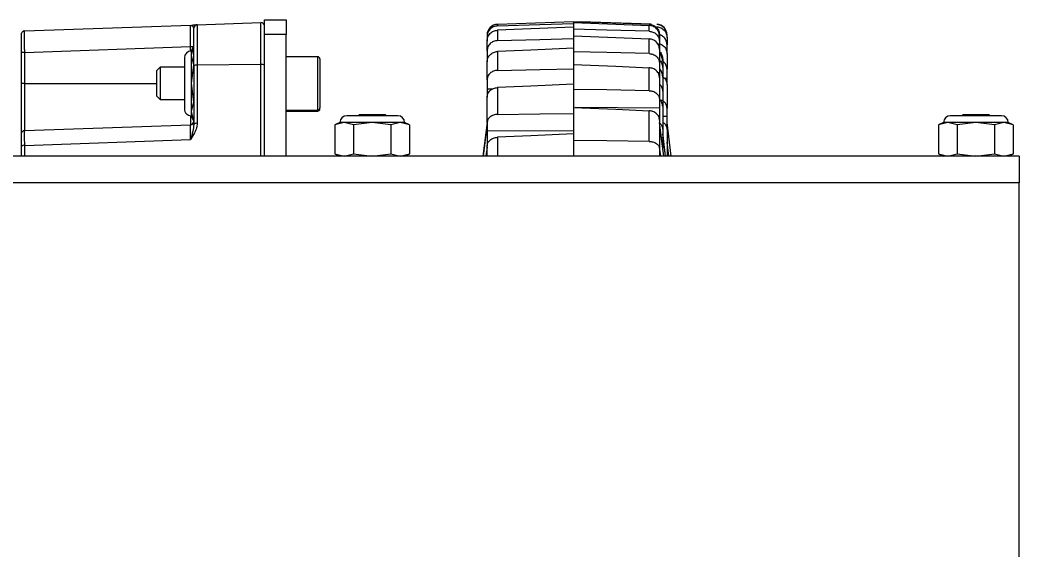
# Model space of a CAD drawing. Header units: inches. Extents: x 0 to 11, y 0 to 8.4.
# Drawn here: x 7.8763 to 8.359, y 3.5822 to 3.8384 of the extents above; entities that cross this region are included whole.
import ezdxf

# ---------------------------------------------------------------- set-up
doc = ezdxf.new("R2010")
doc.units = ezdxf.units.IN
doc.header["$MEASUREMENT"] = 0

msp = doc.modelspace()

# ---------------------------------------------------------------- linework, layer by layer
at = {"color": 7, "linetype": 'Continuous', "lineweight": 25}
for p, q in [((7.9944166666667, 3.838406367305349), (8.004833333333366, 3.838406367305355)), ((7.994416666666699, 3.831381035580951), (7.9944166666667, 3.838406367305349)), ((8.004833333333366, 3.838406367305355), (8.004833333333366, 3.831381035580951)), ((7.878514677965547, 3.832924921478354), (7.878525167505797, 3.833129140780257)), ((7.878525167505797, 3.833129140780256), (7.958641499129892, 3.835934109450251)), ((7.96185850083913, 3.836125461918526), (7.992691834172464, 3.837202182025132)), ((7.96185850083913, 3.836125461918526), (7.96185850083913, 3.816564709654162)), ((7.992691834172464, 3.816899379955784), (7.992691834172464, 3.837202182025132)), ((8.14364583333321, 3.83757303370783), (8.107005731787888, 3.836293533167612)), ((8.107005731787888, 3.836293533167612), (8.107005731787888, 3.835555027138097)), ((8.107005731787888, 3.83343252219805), (8.107005731787888, 3.828461828854971)), ((8.14364583333321, 3.83757303370783), (8.14364583333321, 3.837115271879689)), ((8.14364583333321, 3.837115271879689), (8.14364583333321, 3.836751091455679)), ((8.14364583333321, 3.836751091455679), (8.14364583333321, 3.83484772931452)), ((8.14364583333321, 3.83484772931452), (8.143645833333176, 3.834037488503462)), ((8.143645833333176, 3.834037488503462), (8.14364583333321, 3.83069827700724)), ((8.145458333332197, 3.837504657102341), (8.147270833333238, 3.837568298930683)), ((8.181201634440088, 3.836388144023776), (8.147270833333238, 3.837573033707899)), ((8.147270833333238, 3.837568298930683), (8.147270833333204, 3.8375730337079)), ((8.147270833333204, 3.837483647334718), (8.147270833333238, 3.837568298930683)), ((8.180285934878535, 3.83294213149256), (8.180285934878535, 3.835775443948282)), ((8.183910934878527, 3.836229395487942), (8.183910934878527, 3.836293533167682)), ((8.004833333333366, 3.831381035580951), (7.994416666666699, 3.831381035580951)), ((7.994416666666698, 3.772573033972017), (7.994416666666699, 3.831381035580951)), ((8.004833333333364, 3.772573033972017), (8.004833333333366, 3.831381035580951)), ((8.101979166666544, 3.830390233216729), (8.101979166666544, 3.828237664616839)), ((8.101979166666544, 3.823501603893235), (8.101979166666544, 3.828237664616838)), ((8.14364583333321, 3.83069827700724), (8.14364583333321, 3.829448142230942)), ((8.14364583333321, 3.829448142230942), (8.14364583333321, 3.824698494795417)), ((8.180285934878535, 3.822148217033678), (8.180285934878535, 3.829218461286388)), ((8.185312499999878, 3.831072196840781), (8.185312499999876, 3.830559855135737)), ((8.185312499999876, 3.830559855135737), (8.185312499999876, 3.827860284087379)), ((8.18893749999987, 3.829900984804646), (8.18893749999987, 3.831032769224187)), ((8.18893749999987, 3.829900984804647), (8.188937499999872, 3.826430472964372)), ((7.878525167505797, 3.822745847234817), (7.958641499161487, 3.825550815905918)), ((7.958641499161472, 3.823350634675086), (7.958641499161472, 3.825550815905918)), ((7.960101115298746, 3.825784818027256), (7.958973958333638, 3.821289518972557)), ((7.960096077154861, 3.825774048026957), (7.958973958333638, 3.823367656449209)), ((7.958973958333638, 3.823367656449209), (7.958973958333638, 3.821289518972557)), ((8.101979166666544, 3.823501603893235), (8.101979166666544, 3.81886167939169)), ((8.14364583333321, 3.824698494795417), (8.143645833333164, 3.823017980334378)), ((8.185312499999876, 3.827860284087379), (8.185312499999878, 3.824083870939442)), ((8.185312499999876, 3.824083870939443), (8.185312499999876, 3.817347364822409)), ((8.188937499999872, 3.822048724222282), (8.188937499999872, 3.826430472964372)), ((7.876916666666967, 3.807679063416293), (7.876916666666967, 3.822741528422783)), ((7.878525167505797, 3.807683382228326), (7.878525167505797, 3.822745847234817)), ((7.955718750000304, 3.820112448115876), (7.955718750000304, 3.801578671415829)), ((7.958973958333638, 3.821289518972557), (7.958973958333638, 3.807773139128836)), ((7.958973958333638, 3.821289518972557), (7.960101115298746, 3.816794219917858)), ((8.020125000000302, 3.820617656449209), (8.004833333333634, 3.82061765644921)), ((8.020125000000302, 3.79486765644921), (8.020125000000302, 3.82061765644921)), ((8.021166666666968, 3.819575979838147), (8.021166666666968, 3.795909333060272)), ((8.101979166666544, 3.81886167939169), (8.101979166666544, 3.81813008698157)), ((8.107005731787888, 3.823165332761358), (8.107005731787888, 3.814049346426911)), ((8.143645833333164, 3.823017980334378), (8.14364583333321, 3.816894044644447)), ((8.18685416666654, 3.819421706207691), (8.18685416666654, 3.819408632369492)), ((8.18685416666654, 3.819408632369492), (8.18685416666654, 3.818484026310198)), ((8.188937499999872, 3.82204872422228), (8.188937499999872, 3.814570614280447)), ((7.943973753281141, 3.81555515644921), (7.942333333333635, 3.813914736501703)), ((7.942333333333635, 3.807750658146428), (7.942333333333635, 3.813914736501703)), ((7.955718750000304, 3.81555515644921), (7.943973753281141, 3.81555515644921)), ((7.943973753281141, 3.81555515644921), (7.943973753281141, 3.807752784843363)), ((7.960101115298746, 3.816794219917858), (7.958973958333638, 3.807773139128836)), ((7.960250000000301, 3.816046987200632), (7.960250000000301, 3.787899542428119)), ((7.992691834172464, 3.816899379955784), (7.96185850083913, 3.816564709654162)), ((7.96185850083913, 3.816564709654162), (7.961858500706803, 3.788417264880211)), ((7.992691834172455, 3.772573033972017), (7.992691834172464, 3.816899379955784)), ((8.101979166666544, 3.809444404350273), (8.101979166666544, 3.81813008698157)), ((8.14364583333321, 3.816894044644447), (8.14364583333321, 3.814795940228441)), ((8.14364583333321, 3.814795940228441), (8.14364583333321, 3.807344323132441)), ((8.180285934878535, 3.80422685433021), (8.180285934878535, 3.815319204586006)), ((8.185312499999876, 3.817347364822409), (8.185312499999876, 3.812845326430818)), ((8.18685416666654, 3.818484026310199), (8.18685416666654, 3.815271114330185)), ((8.18685416666654, 3.815271114330185), (8.18685416666654, 3.811091431004368)), ((8.188937499999872, 3.81012951182884), (8.188937499999872, 3.814570614280447)), ((8.101979166666544, 3.809444404350274), (8.101979166666544, 3.805114515299201)), ((8.185312499999876, 3.812845326430818), (8.184506933126203, 3.812857194468716)), ((8.185312499999876, 3.812845326430818), (8.185312499999876, 3.810421624634124)), ((8.185312499999876, 3.810421624634124), (8.185312499999876, 3.799852868777946)), ((8.18685416666654, 3.811091431004369), (8.18685416666654, 3.803860619576934)), ((8.188937499999872, 3.81012951182884), (8.18766046574019, 3.810146888527939)), ((8.188937499999872, 3.807072038434058), (8.188937499999872, 3.81012951182884)), ((7.878525167505797, 3.807683382228326), (7.942333333333634, 3.807689159732397)), ((7.878525167505797, 3.784951256082146), (7.878525167505797, 3.807683382228326)), ((7.942333333333635, 3.801570576396716), (7.942333333333635, 3.807750658146428)), ((7.943973753281141, 3.807752784843363), (7.943973753281141, 3.799930156449209)), ((7.958973958333638, 3.807773139128836), (7.960101115298746, 3.798752058339812)), ((7.958973958333638, 3.807773139128836), (7.958973958333638, 3.794226276605488)), ((8.101979166666544, 3.805114515299201), (8.104805646314384, 3.805147628295781)), ((8.101979166666544, 3.805114515299201), (8.101979166666544, 3.801017149950077)), ((8.107005731787886, 3.805739790533378), (8.107005731787886, 3.792755495839425)), ((8.14364583333321, 3.807344323132441), (8.14364583333321, 3.804844596602936)), ((8.14364583333321, 3.804844596602936), (8.14364583333321, 3.796122009406376)), ((8.188937499999872, 3.807072038434059), (8.188937499999872, 3.795813548977143)), ((7.942333333333635, 3.801570576396716), (7.943973753281141, 3.799930156449209)), ((7.943973753281141, 3.799930156449209), (7.955718750000304, 3.799930156449209)), ((7.955718750000304, 3.801578671415829), (7.955718750000304, 3.795372864782543)), ((8.101979166666544, 3.788645755482673), (8.101979166666544, 3.801017149950077)), ((8.185312499999876, 3.799852868777946), (8.185312499999876, 3.79572808213753)), ((8.18685416666654, 3.799398588021649), (8.185736209956534, 3.799414223071116)), ((8.18685416666654, 3.803860619576934), (8.18685416666654, 3.799398588021649)), ((8.18685416666654, 3.799398588021649), (8.18685416666654, 3.796552856547426)), ((7.960101115298746, 3.798752058339812), (7.958973958333638, 3.794226276605488)), ((7.960101115298746, 3.798752058339812), (7.960250000000301, 3.798752058339812)), ((8.004833333333634, 3.79486765644921), (8.020125000000302, 3.79486765644921)), ((8.020125000000302, 3.794327475881627), (8.020125000000302, 3.79486765644921)), ((8.14364583333321, 3.796122009406376), (8.14364583333321, 3.793239685191649)), ((8.185312499999876, 3.79572808213753), (8.14463419679829, 3.796078276246977)), ((8.180285934878535, 3.779722574919254), (8.180285934878535, 3.794499995728613)), ((8.185312499999876, 3.79572808213753), (8.185312499999876, 3.789988236660338)), ((8.18685416666654, 3.796552856547427), (8.18685416666654, 3.785523850218828)), ((8.18893749999987, 3.7917743183183), (8.188937499999872, 3.795813548977142)), ((7.958641499161558, 3.792134678223325), (7.958641499161515, 3.787861527047878)), ((7.958973958333638, 3.794226276605488), (7.958973958333638, 3.79211765644921)), ((7.958973958333638, 3.794226276605488), (7.960101115298746, 3.789700494871163)), ((7.958973958333638, 3.79211765644921), (7.960096077154861, 3.789711264871462)), ((7.960101115298746, 3.789700494871163), (7.9602500000003, 3.789700494871163)), ((8.004833333333634, 3.794327475881627), (8.020125000000302, 3.794327475881627)), ((8.058869791666659, 3.792104283972017), (8.034130208333325, 3.792104283972017)), ((8.040133333333326, 3.792573033972017), (8.039664583333327, 3.792104283972017)), ((8.05286666666666, 3.792573033972017), (8.040133333333326, 3.792573033972017)), ((8.053335416666659, 3.792104283972017), (8.05286666666666, 3.792573033972017)), ((8.14364583333321, 3.793239685191649), (8.14364583333321, 3.783312512049937)), ((8.185312499999876, 3.789988236660338), (8.185312499999876, 3.775908357363656)), ((8.18893749999987, 3.7917743183183), (8.186854166666535, 3.791789775730933)), ((8.18893749999987, 3.785425986459088), (8.18893749999987, 3.7917743183183)), ((8.350536458333327, 3.792104283972017), (8.325796874999993, 3.792104283972017)), ((8.331799999999994, 3.792573033972017), (8.331331249999993, 3.792104283972017)), ((8.344533333333326, 3.792573033972017), (8.331799999999994, 3.792573033972017)), ((8.345002083333327, 3.792104283972017), (8.344533333333326, 3.792573033972017)), ((7.878520042333042, 3.784697711474265), (7.878525167505797, 3.784951256082146)), ((7.878525167505797, 3.784951256082146), (7.958641499179934, 3.787754244903382)), ((8.030874999999993, 3.788849075638684), (8.028448333118833, 3.787717502288209)), ((8.032968353065861, 3.788849075638684), (8.028457804087816, 3.787721918673575)), ((8.028457804087816, 3.787721918673575), (8.028457804087816, 3.773700190937126)), ((8.032968353065861, 3.788849075638684), (8.030874999999993, 3.788849075638684)), ((8.046499999999993, 3.788849075638684), (8.032968353065861, 3.788849075638684)), ((8.037478902043905, 3.787721918673575), (8.032968353065861, 3.788849075638684)), ((8.046499999999993, 3.788849075638684), (8.037478902043905, 3.787721918673575)), ((8.037478902043905, 3.787721918673575), (8.037478902043905, 3.773700190937126)), ((8.055521097956081, 3.787721918673575), (8.046499999999993, 3.788849075638684)), ((8.060031646934124, 3.788849075638684), (8.046499999999993, 3.788849075638684)), ((8.060031646934124, 3.788849075638684), (8.055521097956081, 3.787721918673575)), ((8.055521097956081, 3.787721918673575), (8.055521097956081, 3.773700190937126)), ((8.062124999999993, 3.788849075638684), (8.060031646934124, 3.788849075638684)), ((8.064542195912168, 3.787721918673575), (8.060031646934124, 3.788849075638684)), ((8.064551666881151, 3.787717502288209), (8.062124999999993, 3.788849075638684)), ((8.064542195912168, 3.787721918673575), (8.064542195912168, 3.773700190937126)), ((8.101978924694249, 3.78880645302393), (8.099943197044293, 3.772573033972017)), ((8.101979166666544, 3.788802064812074), (8.099943989313736, 3.772573033972017)), ((8.100154003051335, 3.772573033972017), (8.101979166666544, 3.787127360924659)), ((8.101979166666544, 3.788645755482673), (8.101979166666544, 3.784757463369861)), ((8.101979166666544, 3.784757463369861), (8.14364583333321, 3.784984002414421)), ((8.101979166666544, 3.784757463369861), (8.101979166666544, 3.777418821454498)), ((8.187348469622126, 3.772573033972017), (8.185312499999876, 3.78880838257363)), ((8.187347677352683, 3.772573033972017), (8.185312499999876, 3.788802064812074)), ((8.185312499999876, 3.787127360924659), (8.187137663615085, 3.772573033972017)), ((8.18685416666654, 3.785523850218828), (8.18685416666654, 3.781455499055806)), ((8.190973469622126, 3.772573033972038), (8.18893749999987, 3.7888083825737)), ((8.18893749999987, 3.785425986459088), (8.18893749999987, 3.772573033972017)), ((8.322541666666659, 3.788849075638684), (8.3201149997855, 3.787717502288209)), ((8.324635019732527, 3.788849075638684), (8.320124470754484, 3.787721918673575)), ((8.320124470754484, 3.787721918673575), (8.320124470754484, 3.773700190937126)), ((8.324635019732527, 3.788849075638684), (8.322541666666659, 3.788849075638684)), ((8.338166666666659, 3.788849075638684), (8.324635019732527, 3.788849075638684)), ((8.329145568710572, 3.787721918673575), (8.324635019732527, 3.788849075638684)), ((8.338166666666659, 3.788849075638684), (8.329145568710572, 3.787721918673575)), ((8.329145568710572, 3.787721918673575), (8.329145568710572, 3.773700190937126)), ((8.347187764622747, 3.787721918673575), (8.338166666666659, 3.788849075638684)), ((8.35169831360079, 3.788849075638684), (8.338166666666659, 3.788849075638684)), ((8.35169831360079, 3.788849075638684), (8.347187764622747, 3.787721918673575)), ((8.347187764622747, 3.787721918673575), (8.347187764622747, 3.773700190937126)), ((8.35379166666666, 3.788849075638684), (8.35169831360079, 3.788849075638684)), ((8.356208862578836, 3.787721918673575), (8.35169831360079, 3.788849075638684)), ((8.356218333547819, 3.787717502288209), (8.35379166666666, 3.788849075638684)), ((8.356208862578836, 3.787721918673575), (8.356208862578836, 3.773700190937126)), ((7.878525167505796, 3.777776735296055), (7.958641499161471, 3.780579724116646)), ((8.107005731787886, 3.781685361796962), (8.107005731787886, 3.772573033972017)), ((8.14364583333321, 3.783312512049937), (8.143645833333164, 3.780069526377644)), ((8.143645833333164, 3.780069526377644), (8.14364583333321, 3.772378803220199)), ((8.18685416666654, 3.781455499055806), (8.186233969283663, 3.781460348062416)), ((8.188170987221081, 3.772573033972038), (8.18685416666654, 3.783426300321455)), ((8.18685416666654, 3.782627566365103), (8.188074077290242, 3.772573033972017)), ((8.18685416666654, 3.781455499055806), (8.18685416666654, 3.776514733647168)), ((7.876916666666967, 3.772573033972038), (7.876916666666967, 3.777259012842527)), ((7.878525167505797, 3.772573033972017), (7.878525167505797, 3.777776735296055)), ((8.101979166666542, 3.776906829260595), (8.10143569354668, 3.772573033972017)), ((8.101979166666544, 3.772573033972038), (8.101979166666544, 3.777418821454498)), ((8.185855973119741, 3.772573033972017), (8.185312499999876, 3.776906829260603)), ((8.185312499999876, 3.775908357363656), (8.185312499999876, 3.772573033972038)), ((8.189780316615423, 3.772573033972017), (8.18893749999987, 3.77929387175427)), ((8.358999999999993, 3.772573033972017), (6.108999999999992, 3.772573033972017)), ((8.028413692100534, 3.773720760694613), (8.030874999999993, 3.772573033972017)), ((8.028457804087816, 3.773700190937126), (8.032968353065861, 3.772573033972017)), ((8.032968353065861, 3.772573033972017), (8.037478902043905, 3.773700190937126)), ((8.037478902043905, 3.773700190937126), (8.046499999999993, 3.772573033972017)), ((8.046499999999993, 3.772573033972017), (8.055521097956081, 3.773700190937126)), ((8.055521097956081, 3.773700190937126), (8.060031646934124, 3.772573033972017)), ((8.060031646934124, 3.772573033972017), (8.064542195912168, 3.773700190937126)), ((8.062124999999993, 3.772573033972017), (8.064586307899454, 3.773720760694613)), ((8.3200803587672, 3.773720760694613), (8.322541666666659, 3.772573033972017)), ((8.320124470754484, 3.773700190937126), (8.324635019732527, 3.772573033972017)), ((8.324635019732527, 3.772573033972017), (8.329145568710572, 3.773700190937126)), ((8.329145568710572, 3.773700190937126), (8.338166666666659, 3.772573033972017)), ((8.338166666666659, 3.772573033972017), (8.347187764622747, 3.773700190937126)), ((8.347187764622747, 3.773700190937126), (8.35169831360079, 3.772573033972017)), ((8.35169831360079, 3.772573033972017), (8.356208862578836, 3.773700190937126)), ((8.35379166666666, 3.772573033972017), (8.35625297456612, 3.773720760694613)), ((8.358999999999993, 3.772573033972017), (8.358999999999993, 3.759656367305351)), ((8.358999999999993, 3.759656367305351), (6.108999999999992, 3.759656367305351)), ((8.358999999999993, 3.507989700638684), (8.358999999999993, 3.759656367305351))]:
    msp.add_line(p, q, dxfattribs=at)
at = {"color": 7, "linetype": 'Continuous', "lineweight": 25, "flags": 128}
for points in [[(8.107005731787888, 3.835555027138097), (8.12752417090762, 3.836225318790086), (8.14364583333321, 3.836751091455679)], [(8.14364583333321, 3.83484772931452), (8.1231273585746, 3.834055709161646), (8.107005731787888, 3.83343252219805)], [(8.180285934878535, 3.836280630078007), (8.159767495893242, 3.83700222329991), (8.14364583333321, 3.837568298930611)], [(8.14364583333321, 3.837115271879689), (8.164164307955446, 3.836365467201311), (8.180285934878535, 3.835775443948282)], [(8.180285934878535, 3.83294213149256), (8.159767495893222, 3.833556020234023), (8.143645833333176, 3.834037488503462)], [(8.147270833333204, 3.837483647334718), (8.167789308091814, 3.83678176457953), (8.181193521436246, 3.836322501178481)], [(7.876916666666967, 3.831463495000953), (7.876947288027888, 3.831781508924244), (7.877036904361273, 3.832085051606504)], [(8.107005731787888, 3.828461828854971), (8.127524170907616, 3.829014642637474), (8.14364583333321, 3.829448142230942)], [(8.14364583333321, 3.83069827700724), (8.164164307955426, 3.829870069149632), (8.180285934878535, 3.829218461286388)], [(8.14364583333321, 3.824698494795417), (8.1231273585746, 3.82384040237642), (8.107005731787888, 3.823165332761358)], [(8.180285934878535, 3.822148217033678), (8.159767495893215, 3.822635748595934), (8.143645833333164, 3.823017980334378)], [(8.107005731787888, 3.814049346426911), (8.127524170907616, 3.814467885372884), (8.14364583333321, 3.814795940228441)], [(8.14364583333321, 3.816894044644447), (8.164164307955431, 3.816012598284269), (8.180285934878535, 3.815319204586006)], [(8.14364583333321, 3.807344323132441), (8.1231273585746, 3.806446231151256), (8.107005731787886, 3.805739790533379)], [(8.180285934878535, 3.80422685433021), (8.159767495893242, 3.804573215313443), (8.14364583333321, 3.804844596602936)], [(8.14364583333321, 3.796122009406376), (8.164164307955463, 3.795214106845246), (8.180285934878535, 3.794499995728613)], [(8.107005731787886, 3.792755495839425), (8.127524170907593, 3.793027042854786), (8.14364583333321, 3.793239685191649)], [(7.960250000000301, 3.78941989068204), (7.960219378639821, 3.789101876761016), (7.960129384127285, 3.788797394002489)], [(7.876916666666967, 3.783285610302842), (7.876947288027888, 3.783603624226134), (7.877036525313365, 3.783906223013616)], [(8.14364583333321, 3.783312512049937), (8.1231273585746, 3.782401708576955), (8.107005731787886, 3.781685361796962)], [(8.180285934878535, 3.779722574919254), (8.159767495893213, 3.779917241320256), (8.143645833333164, 3.780069526377644)]]:
    msp.add_lwpolyline(points, dxfattribs=at)
at = {"color": 7, "linetype": 'Continuous', "lineweight": 25}
for centre, radius, start, end in [((7.878583332518836, 3.83146348744939), 0.001666668589542312, 91.99996966389128, 139.4116639459575), ((7.961916666666968, 3.834459905948846), 0.001666666666666927, 92.00000000001135, 180), ((7.992750002575147, 3.835536533313098), 0.001666664091822505, 0.0001008199733831346, 92.00009166183675), ((8.107187499999878, 3.831088372610221), 0.005208333333333925, 91.99999999997112, 180), ((8.183729166666538, 3.83108837261029), 0.005208333333333626, 0, 88.00000000002905), ((7.958973958333638, 3.820112448115876), 0.003255208333333925, 90, 180), ((7.958782582120663, 4.184473464005571), 0.3589226758276345, 269.9774785521388, 270.1932099716198), ((7.878132223312052, 3.669556560481365), 0.1531897907210883, 89.85303153383225, 90.45464515670798), ((8.020125000000302, 3.819575989782543), 0.001041666666666163, 0, 90), ((7.961509136016215, 3.814892574078266), 0.001708242712165901, 78.19876876796779, 137.4844816897764), ((7.993095991909391, 3.815113794971722), 0.001830753181514206, 43.83119397843624, 102.7536966859981), ((7.878132223311881, 3.65449409552305), 0.1531897906729124, 89.8530315337219, 90.45464515678684), ((7.958973958333638, 3.795372864782543), 0.003255208333333925, 180, 270.0000000000008), ((8.020125000000302, 3.795909323115876), 0.001041666666666163, 270.0000000000008, 0), ((8.020125000000302, 3.795369142548294), 0.001041666666666163, 270.0000000000008, 0), ((8.034130208333325, 3.788849075638684), 0.003255208333333481, 90, 180), ((8.058869791666659, 3.788849075638684), 0.003255208333333925, 0, 90), ((8.325796874999993, 3.788849075638684), 0.003255208333333925, 90, 180), ((8.350536458333327, 3.788849075638684), 0.003255208333333925, 0, 90), ((7.878583333052934, 3.783285600927248), 0.001666670431102606, 91.99998582521896, 124.1448731901259), ((7.958591464880915, 3.78951932302851), 0.001658550856214252, 271.7287309002517, 359.7504071311685), ((7.958583333887472, 3.789419899035222), 0.00166666939978109, 271.9999783033082, 313.1826790778072), ((7.961509135944638, 3.7867451294342), 0.00170824257260264, 78.198769871557, 137.4844832429564), ((7.878175802682882, 3.77610459972016), 0.001708242712164668, 78.19876876802003, 137.4844816898076)]:
    msp.add_arc(centre, radius, start, end, dxfattribs=at)
for points, knots in [([(7.958641499161487, 3.825550815905918), (7.958645091679849, 3.826260486862491), (7.958652181655208, 3.827661050224873), (7.958661361918911, 3.830264435775181), (7.95866828441533, 3.833092479728383), (7.958661366586284, 3.834977688342408), (7.958652182740516, 3.835814632474965), (7.958645092065276, 3.835893928927927), (7.958641499129853, 3.835934109450253)], [0, 0, 0, 0, 0.130443718136676, 0.2574357746824233, 0.4999999372245203, 0.7425549075182608, 0.8695492938205585, 1, 1, 1, 1]), ([(7.958920422025846, 3.835814099505897), (7.959218302231436, 3.835747284164774), (7.959788913277255, 3.835619294553652), (7.960018076245716, 3.834962847391616), (7.960127607614581, 3.834649090082887)], [0, 0, 0, 0, 0.522037222680413, 1, 1, 1, 1]), ([(7.959217985656987, 3.835956756713777), (7.959457640349395, 3.835966155467943), (7.960134385756231, 3.835992696002773), (7.961350974038996, 3.836041190819647), (7.961667753012988, 3.836057760597958), (7.96185850083913, 3.836067738056855)], [0, 0, 0, 0, 0.1790764968584089, 0.5056825531060608, 0.9999999999999999, 0.9999999999999999, 0.9999999999999999, 0.9999999999999999]), ([(7.960250000000301, 3.816046987200632), (7.9602500000003, 3.818875378362947), (7.960250000000301, 3.824659732040716), (7.9602500000003, 3.830527659726094), (7.960250000000301, 3.833906129807972), (7.960250000000301, 3.834277982674752), (7.960250000000301, 3.834459816139222)], [0, 0, 0, 0, 0.2744175396598676, 0.5612123690405076, 0.7854359015830321, 1, 1, 1, 1]), ([(8.107005731787888, 3.835555027138098), (8.10634142616865, 3.835458897847542), (8.105013174368604, 3.835266691279481), (8.103359103762884, 3.834066099847091), (8.102204343421484, 3.832382593266143), (8.102054315370548, 3.831055147655454), (8.101979166666544, 3.830390233216729)], [0, 0, 0, 0, 0.2499123639394878, 0.4996895068213395, 0.7493956301626733, 1, 1, 1, 1]), ([(8.101979166666544, 3.828237664616838), (8.1020539015357, 3.828901167357519), (8.102203330662595, 3.830227812287183), (8.103355263142108, 3.831917814321388), (8.10500963452124, 3.83313112347963), (8.106339570491954, 3.833331935836749), (8.107005731787888, 3.83343252219805)], [0, 0, 0, 0, 0.2499136709340853, 0.4996915371566609, 0.7493968572079536, 1, 1, 1, 1]), ([(8.180285934878535, 3.836280630078007), (8.180886358685592, 3.836200341590263), (8.181836466202869, 3.836073293503793), (8.183021610247284, 3.83543236034722), (8.184095220250432, 3.834541461259229), (8.185089475490479, 3.833070782038385), (8.18523816283378, 3.831738353041247), (8.185312499999878, 3.83107219684078)], [0, 0, 0, 0, 0.2258044907957567, 0.3573118547570479, 0.5009271414486537, 0.7504854067850429, 1, 1, 1, 1]), ([(8.185312499999876, 3.830559855135737), (8.185238001252932, 3.831226967094028), (8.185089053816183, 3.832560742765259), (8.184102919512467, 3.834018541170055), (8.183051462083766, 3.834900330182779), (8.181874846366524, 3.835555313366359), (8.180908460637857, 3.835689198138684), (8.180285934878535, 3.835775443948282)], [0, 0, 0, 0, 0.2498545219001423, 0.4995411617437382, 0.6366718503794507, 0.7659514979208729, 1, 1, 1, 1]), ([(8.188937499999872, 3.831032769224187), (8.188862765130715, 3.831699094322008), (8.188713336003818, 3.833031382432267), (8.187561403524308, 3.834724172055004), (8.185907032145176, 3.835935695619528), (8.18457709617446, 3.836131378478337), (8.183910934878527, 3.836229395487942)], [0, 0, 0, 0, 0.2499136709340579, 0.4996915371566477, 0.749396857207942, 1, 1, 1, 1]), ([(8.183910934878527, 3.835113418035859), (8.184575240497765, 3.835013789696808), (8.18590349229781, 3.834814586925), (8.187557562903532, 3.833600698727865), (8.18871232324493, 3.831903877613036), (8.188862351295866, 3.830569414362802), (8.18893749999987, 3.829900984804647)], [0, 0, 0, 0, 0.2499123639395263, 0.4996895068213827, 0.7493956301627192, 0.9999999999999999, 0.9999999999999999, 0.9999999999999999, 0.9999999999999999]), ([(7.876916666666967, 3.822741528422783), (7.876916666666967, 3.823985187477794), (7.876916666666968, 3.826561150469866), (7.876916666666967, 3.82948315401441), (7.876916666666968, 3.831182879796731), (7.876916666666968, 3.831372131863314), (7.876916666666967, 3.831463495000953)], [0, 0, 0, 0, 0.2712790564587967, 0.5618942001398392, 0.7885004839535148, 1, 1, 1, 1]), ([(7.878514914359571, 3.832931353672496), (7.878364989598208, 3.832944954863339), (7.878061216204782, 3.832972513219006), (7.877619386317567, 3.83280760452389), (7.877242014469582, 3.832500870366435), (7.877095561503209, 3.83219900986728), (7.877023295869736, 3.832050060066315)], [0, 0, 0, 0, 0.2465825180483027, 0.499618659297523, 0.753092235278817, 1, 1, 1, 1]), ([(7.878525167505797, 3.822745847234817), (7.878521353456332, 3.823455442506215), (7.878513825836046, 3.824855939225186), (7.878503567011237, 3.827456061106751), (7.878499423033608, 3.830302677212686), (7.878503866189889, 3.832121710439169), (7.878510886473432, 3.832853610949434), (7.878514552112744, 3.832922554434016), (7.878514677965547, 3.832924921478354)], [0, 0, 0, 0, 0.1492127220358632, 0.2944945323948254, 0.5720215260912083, 0.8495544199206914, 0.9948347351370602, 1, 1, 1, 1]), ([(8.107005731787888, 3.828461828854971), (8.10634142616865, 3.828372119452761), (8.105013174368604, 3.828192749187755), (8.103359103762884, 3.827041933883256), (8.102204343421484, 3.825422894331755), (8.102054315370548, 3.824142800123771), (8.101979166666544, 3.823501603893235)], [0, 0, 0, 0, 0.2499123639394809, 0.4996895068213421, 0.7493956301626954, 1, 1, 1, 1]), ([(8.180285934878535, 3.83294213149256), (8.180886358685596, 3.83286622016036), (8.181836466202876, 3.832746098462116), (8.18302161024729, 3.832123255409643), (8.184095220250434, 3.831254895154106), (8.18508947549048, 3.829818063744751), (8.18523816283378, 3.828512839234624), (8.185312499999876, 3.827860284087379)], [0, 0, 0, 0, 0.2258044907974049, 0.3573118547582806, 0.5009271414486762, 0.750485406785073, 1, 1, 1, 1]), ([(8.185312499999876, 3.824083870939442), (8.185238001252916, 3.824738043303793), (8.185089053816133, 3.826045948481506), (8.184102919506907, 3.827479120324009), (8.183051462065288, 3.82834831222939), (8.181874846343506, 3.828995489786776), (8.180908460624748, 3.829131102423267), (8.180285934878535, 3.829218461286388)], [0, 0, 0, 0, 0.2498545218869425, 0.4995411617173342, 0.6366718540409627, 0.7659515028081052, 1, 1, 1, 1]), ([(8.188937499999872, 3.826430472964372), (8.188863541914206, 3.827081424694302), (8.188715665932179, 3.828382974422766), (8.187552090846092, 3.829996387828786), (8.186325222007232, 3.830979190865906), (8.185482860105754, 3.831132226619467), (8.185294186995172, 3.831166503729583)], [0, 0, 0, 0, 0.3042277975636016, 0.6082902757665725, 0.9122644412260249, 1, 1, 1, 1]), ([(8.18497321688287, 3.826904252981149), (8.185270063876922, 3.826851005583935), (8.186224085766789, 3.826679876404464), (8.18755131520654, 3.825643414932204), (8.18871389154008, 3.824005423828957), (8.188862874686249, 3.822701737627718), (8.188937499999872, 3.82204872422228)], [0, 0, 0, 0, 0.1307487906957386, 0.4202070793924245, 0.7095830659440266, 1, 1, 1, 1]), ([(8.101979166666544, 3.81813008698157), (8.1020539015357, 3.818770607170083), (8.102203330662595, 3.820051299484279), (8.103355263142106, 3.821687164073325), (8.10500963452124, 3.822865393040474), (8.106339570491954, 3.823065233314049), (8.107005731787888, 3.823165332761358)], [0, 0, 0, 0, 0.2499136709341162, 0.4996915371566807, 0.7493968572079758, 1, 1, 1, 1]), ([(8.180285934878535, 3.822148217033678), (8.180886358685619, 3.822078989384435), (8.181836466202913, 3.82196944391143), (8.183021610247321, 3.821383615734023), (8.184095220250443, 3.8205641789979), (8.185089475490479, 3.819204852795344), (8.18523816283378, 3.817966491358494), (8.185312499999876, 3.817347364822409)], [0, 0, 0, 0, 0.2258044908052335, 0.3573118547641615, 0.5009271414486365, 0.7504854067850352, 1, 1, 1, 1]), ([(8.184954226671852, 3.819147456439844), (8.185104006958584, 3.819033111006183), (8.18577432944198, 3.818521372667789), (8.186621774932117, 3.81720812894333), (8.186776707274262, 3.815916748199828), (8.18685416666654, 3.815271114330185)], [0, 0, 0, 0, 0.1257840184273565, 0.5629302590061751, 1, 1, 1, 1]), ([(8.18531249999987, 3.823090552946867), (8.185339777481934, 3.823068188065011), (8.185879011363479, 3.822626068736523), (8.186614417088116, 3.821384942550157), (8.186774254802678, 3.820067363997482), (8.186854166666542, 3.819408632369492)], [0, 0, 0, 0, 0.02595135016868024, 0.5130182928807185, 1, 1, 1, 1]), ([(8.18685416666654, 3.818484026310199), (8.186774330212002, 3.81914412933106), (8.186614710946573, 3.820463891836873), (8.185875632278854, 3.821703421472766), (8.185338970775325, 3.822149003114733), (8.18531249999987, 3.822170981385046)], [0, 0, 0, 0, 0.4875248968485187, 0.9747222163465148, 1, 1, 1, 1]), ([(8.107005731787888, 3.814049346426911), (8.10634142616865, 3.813968782687836), (8.105013174368604, 3.813807698800623), (8.103359103762884, 3.8127416265647), (8.102204343421484, 3.811236247740146), (8.102054315370548, 3.810042399949618), (8.101979166666544, 3.809444404350273)], [0, 0, 0, 0, 0.249912363939522, 0.4996895068213804, 0.7493956301627129, 1, 1, 1, 1]), ([(8.185312499999878, 3.810421624634124), (8.185238001252916, 3.811042980708266), (8.185089053816133, 3.812285275355456), (8.184102919506962, 3.813650274425979), (8.183051462065471, 3.814480459262051), (8.181874846343735, 3.815100167038454), (8.180908460624877, 3.815233387021117), (8.180285934878535, 3.815319204586006)], [0, 0, 0, 0, 0.2498545218870751, 0.4995411617176068, 0.6366718540045749, 0.7659515027595144, 1, 1, 1, 1]), ([(8.186854166666542, 3.811091431004369), (8.186774330211962, 3.811736245962065), (8.186614710946456, 3.813025442613892), (8.185875632279147, 3.814238867753168), (8.185338970775325, 3.814676375365712), (8.18531249999987, 3.814697955385312)], [0, 0, 0, 0, 0.487524896855401, 0.9747222163602719, 0.9999999999999999, 0.9999999999999999, 0.9999999999999999, 0.9999999999999999]), ([(8.188937499999872, 3.814570614280447), (8.188859044115507, 3.815176437345021), (8.188702174980213, 3.816387754265982), (8.1877640919622, 3.817786579571952), (8.186876981292718, 3.818282156778737), (8.186555976127995, 3.818461483719974)], [0, 0, 0, 0, 0.3896828055944936, 0.7791538550221213, 1, 1, 1, 1]), ([(8.186555130444413, 3.811012868230363), (8.186875163020018, 3.810827783763198), (8.187761446081275, 3.810315219603627), (8.188701096978855, 3.808897257918059), (8.188858604730877, 3.807681172706305), (8.188937499999872, 3.807072038434059)], [0, 0, 0, 0, 0.2200186116101112, 0.6093091250587407, 1, 1, 1, 1]), ([(7.876916666666967, 3.783216590935467), (7.876916666666967, 3.783395693115751), (7.876916666666967, 3.783766016051255), (7.876916666666967, 3.786898830090469), (7.876916666666967, 3.792150590047933), (7.876916666666968, 3.79937527374079), (7.876916666666967, 3.804980204720743), (7.876916666666967, 3.807679063416293)], [0, 0, 0, 0, 0.1775623555422565, 0.367139096995532, 0.5633612870169163, 0.7897518824829667, 1, 1, 1, 1]), ([(8.101979166666544, 3.801017149950077), (8.1020539015357, 3.801615225704612), (8.102203330662595, 3.802811052215435), (8.103355263142108, 3.804343074441571), (8.10500963452124, 3.805450423326674), (8.106339570491954, 3.805643219471117), (8.107005731787886, 3.805739790533379)], [0, 0, 0, 0, 0.2499136709340878, 0.4996915371566728, 0.7493968572079385, 1, 1, 1, 1]), ([(8.180285934878535, 3.80422685433021), (8.180886358685644, 3.804166413811015), (8.181836466202961, 3.804070773047012), (8.183021610247357, 3.803539759837398), (8.184095220250454, 3.802794144791263), (8.185089475490479, 3.801553626234319), (8.18523816283378, 3.800419754856363), (8.185312499999876, 3.799852868777946)], [0, 0, 0, 0, 0.2258044908152538, 0.3573118547716691, 0.5009271414485951, 0.7504854067850297, 1, 1, 1, 1]), ([(8.18531249999987, 3.807244832056041), (8.185339777481934, 3.807224432682564), (8.18587901136365, 3.806821168432642), (8.186614417088048, 3.805682422602331), (8.186774254802657, 3.804467851824452), (8.18685416666654, 3.803860619576934)], [0, 0, 0, 0, 0.02595135016023348, 0.5130182928765202, 1, 1, 1, 1]), ([(8.18685416666654, 3.796552856547427), (8.186786234644599, 3.797175866734535), (8.186650416245545, 3.798421468496228), (8.18581106349339, 3.799412178908448), (8.185391528159007, 3.799907367639286)], [0, 0, 0, 0, 0.5001680362594768, 1, 1, 1, 1]), ([(8.185312499999876, 3.789988236660338), (8.185238001252932, 3.79055789685439), (8.185089053816183, 3.791696834476861), (8.184102919512469, 3.792952185962085), (8.183051462083773, 3.793718138978219), (8.181874846366533, 3.794291547472751), (8.18090846063786, 3.794418326982593), (8.180285934878535, 3.794499995728613)], [0, 0, 0, 0, 0.2498545219001523, 0.49954116174375, 0.6366718503779573, 0.7659514979188453, 1, 1, 1, 1]), ([(8.188937499999872, 3.795813548977142), (8.188857487067525, 3.796362542758427), (8.18869750468238, 3.797460231994211), (8.18784498250894, 3.798656568320038), (8.187069244554394, 3.799058498760882), (8.186854166666533, 3.799169936327881)], [0, 0, 0, 0, 0.4196631265594812, 0.839098205451014, 0.9999999999999999, 0.9999999999999999, 0.9999999999999999, 0.9999999999999999]), ([(8.107005731787888, 3.792755495839425), (8.10634142616865, 3.792686525651931), (8.105013174368604, 3.79254862259491), (8.103359103762882, 3.791599685492994), (8.102204343421484, 3.790253707569212), (8.102054315370548, 3.78918238065714), (8.101979166666544, 3.788645755482673)], [0, 0, 0, 0, 0.2499123639395122, 0.4996895068213486, 0.7493956301627265, 1, 1, 1, 1]), ([(7.878519242347084, 3.784825051585228), (7.878368171078896, 3.784827587076205), (7.878060632186251, 3.784832748627418), (7.877617797156987, 3.784644739912237), (7.877240180883678, 3.784323093909717), (7.877094185129606, 3.784019078246743), (7.877022076672025, 3.783868922506415)], [0, 0, 0, 0, 0.2440449947032835, 0.4968074229247727, 0.7514692065570776, 1, 1, 1, 1]), ([(7.961858500706803, 3.788417264880211), (7.961784122472052, 3.787674449826054), (7.961626629344202, 3.786101566755046), (7.960463015993807, 3.783452441440868), (7.959326283343064, 3.781659698276555), (7.958641499184226, 3.780579723914081)], [0, 0, 0, 0, 0.2624243784033139, 0.5556737978050543, 1, 1, 1, 1]), ([(7.960250000000301, 3.787899542428119), (7.960106898221412, 3.786818371547276), (7.9598018035514, 3.784513302555954), (7.959043909926279, 3.781943947437638), (7.958641499161472, 3.780579724116646)], [0, 0, 0, 0, 0.469040573151253, 1, 1, 1, 1]), ([(7.958641499161515, 3.787861527047878), (7.958644752421304, 3.787821423906491), (7.958650550555655, 3.78774994993369), (7.958708984429577, 3.787718925912478), (7.958734631796526, 3.787705309076851)], [0, 0, 0, 0, 0.561087341528668, 1, 1, 1, 1]), ([(7.958641499161472, 3.780579724116611), (7.95864529243497, 3.781603470192662), (7.958652751606833, 3.783616585758222), (7.958656439889171, 3.785899973156826), (7.958652755726097, 3.787458539861444), (7.958645293932303, 3.787654558250665), (7.958641499179934, 3.787754244903382)], [0, 0, 0, 0, 0.2542690789701766, 0.5000000026279756, 0.7457211729229611, 1, 1, 1, 1]), ([(7.960144559662695, 3.788836497299263), (7.960073334363545, 3.788684709377688), (7.959931373814906, 3.78838217787721), (7.959553475414146, 3.788006902806885), (7.959108720006544, 3.787741371154194), (7.958798803941803, 3.787664476039993), (7.958647454946156, 3.787626923942414)], [0, 0, 0, 0, 0.2577880331880939, 0.5138024137647439, 0.7625630784123798, 1, 1, 1, 1]), ([(8.18531249999987, 3.788601877818953), (8.185339777481934, 3.788583410878113), (8.185879011364033, 3.788218347850091), (8.186614417087895, 3.78718374909428), (8.186774254802605, 3.786077117564826), (8.186854166666542, 3.785523850218828)], [0, 0, 0, 0, 0.02595135014178942, 0.5130182928672451, 1, 1, 1, 1]), ([(8.186854166666535, 3.788842688727886), (8.187067999461942, 3.788725933077186), (8.187842615384312, 3.78830298211736), (8.188696392205792, 3.787082445506837), (8.188857034597234, 3.785978799962014), (8.18893749999987, 3.785425986459088)], [0, 0, 0, 0, 0.1598849919502644, 0.5791883339373183, 1, 1, 1, 1]), ([(7.876916666666967, 3.777259012842527), (7.876916666666967, 3.778184834857137), (7.876916666666967, 3.780078001413009), (7.876916666666967, 3.781998699211887), (7.876916666666967, 3.78310444008412), (7.876916666666967, 3.78322610572319), (7.876916666666967, 3.783285610302842)], [0, 0, 0, 0, 0.2744279726506211, 0.5611638647811646, 0.7853727645541707, 1, 1, 1, 1]), ([(7.878525167505796, 3.777776735296055), (7.878521126030524, 3.778801989012558), (7.8785131785902, 3.780818119801517), (7.87851071281364, 3.783076220607837), (7.878512343596755, 3.784454656633597), (7.878518062502492, 3.784635206748699), (7.878520042333042, 3.784697711474265)], [0, 0, 0, 0, 0.2902991819656977, 0.5708646643754, 0.8514374451175452, 1, 1, 1, 1]), ([(8.101979166666544, 3.777418821454498), (8.1020539015357, 3.777956280545895), (8.102203330662597, 3.779030906669931), (8.103355263142104, 3.780412536813056), (8.10500963452124, 3.781415359380585), (8.106339570491954, 3.781595253382605), (8.107005731787886, 3.781685361796962)], [0, 0, 0, 0, 0.2499136709340911, 0.4996915371566387, 0.7493968572079532, 1, 1, 1, 1]), ([(8.180285934878535, 3.779722574919254), (8.180886358685443, 3.779672757984737), (8.181836466202606, 3.779593927925999), (8.18302161024707, 3.779133864251952), (8.184095220250368, 3.7784847260316), (8.185089475490479, 3.777400707648783), (8.18523816283378, 3.776405778437773), (8.185312499999876, 3.775908357363656)], [0, 0, 0, 0, 0.2258044907400694, 0.3573118547153429, 0.5009271414489546, 0.7504854067852066, 1, 1, 1, 1])]:
    msp.add_open_spline(points, degree=3, knots=knots, dxfattribs=at)

doc.saveas('drawing.dxf')
